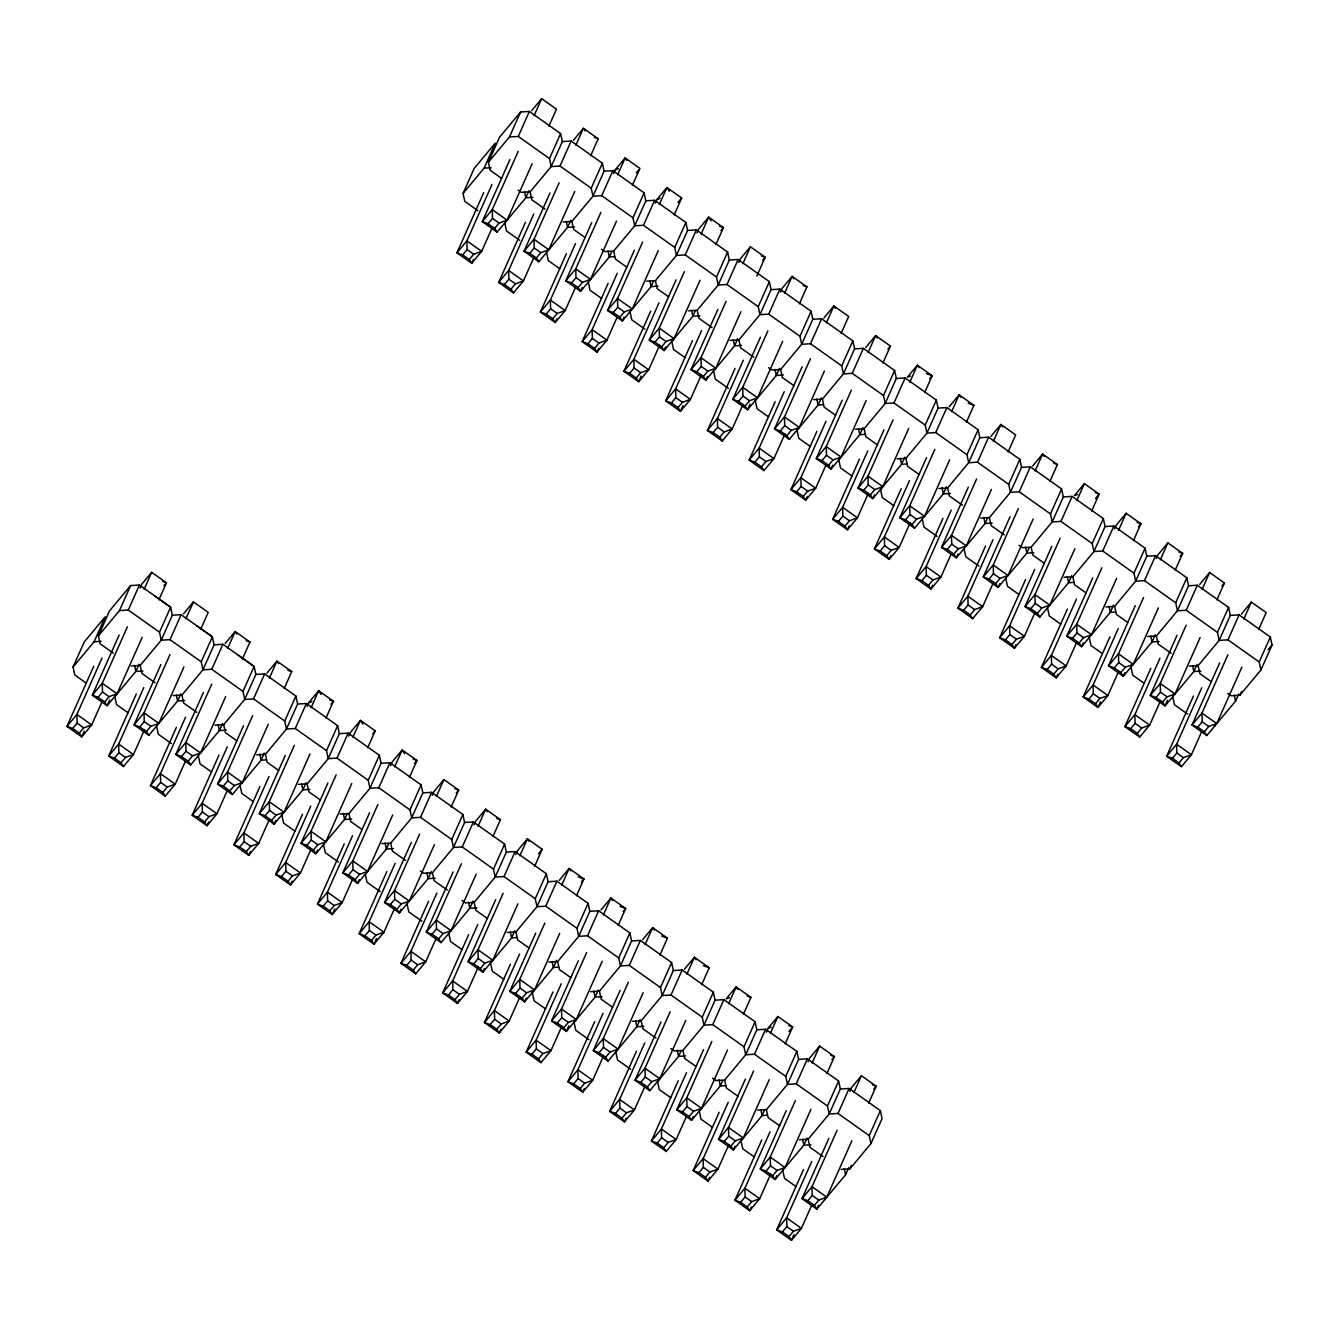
<?xml version="1.0" encoding="UTF-8"?>
<svg xmlns="http://www.w3.org/2000/svg" width="1339" height="1339" viewBox="0 0 1339 1339"><rect width="100%" height="100%" fill="white"/><g stroke="black" fill="none" stroke-linecap="round" stroke-linejoin="round"><path stroke-width="1.5" d="M73.076 667.006L84.206 642.017L105.245 616.76L94.115 641.749L73.076 667.006L74.8 674.99L86.299 683.158M113.313 653.147L100.157 643.808L98.45 635.824L109.564 610.835L130.603 585.578L139.407 585.059L170.639 607.22L172.346 615.204L161.232 640.193L140.193 665.45L131.389 665.968M93.747 666.219L66.95 726.408L81.746 736.902L91.705 724.935L102.584 700.481M98.45 635.824L119.472 610.584L130.603 585.578M102.032 658.018L76.909 714.44L66.95 726.408L72.708 728.5L79.286 733.153L81.746 736.902L84.257 731.261M119.472 610.584L128.276 610.048L139.407 585.059M119.104 635.037L92.307 695.226L107.103 705.72L117.062 693.753L142.185 637.331M140.043 588.022L141.716 584.256L151.675 572.305L166.471 582.8L158.939 599.721M127.389 626.836L102.266 683.258L92.307 695.226L98.082 697.318L104.643 701.971L107.103 705.72L109.614 700.079M144.143 589.227L151.675 572.305M139.038 664.228L135.858 671.375L114.836 696.615L116.543 704.599L128.059 712.766M173.133 695.577L181.937 695.058L202.976 669.801L201.252 661.817L170.02 639.674L161.232 640.193L159.508 632.209L170.639 607.22L155.023 596.14M136.327 693.953L108.693 756.016L123.489 766.511L133.448 754.543L144.344 730.106M143.775 687.627L118.669 744.049L108.693 756.016L114.468 758.108L121.029 762.778L123.489 766.511M170.02 639.674L181.15 614.685L212.382 636.828L214.106 644.812L202.976 669.801L211.78 669.282L243.012 691.426L244.719 699.41L223.697 724.667L214.893 725.186M160.847 664.646L134.051 724.834L148.847 735.329L177.618 700.983L180.798 693.836M169.986 654.57L144.026 712.867L134.051 724.834L139.825 726.926L146.403 731.596L148.847 735.329M185.887 618.836L193.419 601.914L208.215 612.408L200.683 629.33M146.403 731.596L150.822 726.274L158.822 723.361L183.928 666.939M201.252 661.817L212.382 636.828L196.766 625.748M176.397 727.328L150.453 785.625L165.233 796.119L175.208 784.152L185.251 761.59M185.535 717.252L160.412 773.674L150.453 785.625L156.211 787.717L162.789 792.387L165.233 796.119M211.78 669.282L222.893 644.293L254.125 666.437L255.849 674.421L244.719 699.41L253.523 698.891L284.755 721.035L286.462 729.019L265.44 754.275L256.636 754.794M203.444 692.38L175.811 754.443L190.607 764.937L219.362 730.592L222.542 723.462M211.729 684.179L185.77 742.492L175.811 754.443L181.568 756.535L188.146 761.205L190.607 764.937M227.63 648.444L235.179 631.523L249.958 642.017L242.426 658.939M188.146 761.205L192.565 755.882L200.565 752.987L225.688 696.565M463.06 193.402L474.19 168.413L495.229 143.156L484.099 168.145L463.06 193.402L464.784 201.386L477.923 210.708M243.012 691.426L254.125 666.437L238.509 655.374M218.993 755.062L192.197 815.233L206.993 825.728L216.951 813.777L226.994 791.198M227.279 746.861L202.156 803.283L192.197 815.233L197.954 817.326L204.532 821.995L206.993 825.728L208.666 821.979M501.64 178.372L490.141 170.204L488.417 162.22L499.547 137.231L520.586 111.974L529.374 111.455L560.606 133.599L562.33 141.583L551.199 166.572L530.177 191.828L521.373 192.347L518.076 190.021M253.523 698.891L264.653 673.902L295.886 696.046L297.593 704.029L286.462 729.019L295.266 728.5L326.498 750.66L328.222 758.644L307.183 783.884L298.379 784.42M243.514 725.755L217.554 784.068L232.35 794.546L261.105 760.201L264.285 753.07M483.73 192.615L456.934 252.786L471.713 263.281L481.689 251.33L491.731 228.751M488.417 162.22L509.456 136.963L520.586 111.974M252.636 715.679L227.513 772.101L217.554 784.068L223.312 786.144L229.89 790.813L232.35 794.546M269.39 678.07L276.922 661.131L291.718 671.626L284.169 688.564M492.016 184.414L466.893 240.836L456.934 252.786L462.691 254.879L469.269 259.548L471.713 263.281L473.403 259.532M509.456 136.963L518.26 136.444L529.374 111.455M509.925 159.559L482.291 221.621L497.087 232.099L525.842 197.754L529.022 190.623M518.21 151.357L492.25 209.654L482.291 221.621L488.049 223.697L494.627 228.366L497.087 232.099M534.11 115.623L541.659 98.684L556.455 109.179L548.906 126.117M229.89 790.813L234.325 785.491L242.309 782.595L268.269 724.282M494.627 228.366L499.062 223.044L507.046 220.148L532.169 163.726M284.755 721.035L295.886 696.046M259.9 786.545L233.94 844.859L248.736 855.353L258.695 843.386L268.754 820.824M269.022 776.469L243.899 832.891L233.94 844.859L239.714 846.951L246.276 851.604L248.736 855.353L250.41 851.587M295.266 728.5L306.397 703.511L337.629 725.671L339.353 733.655L328.222 758.644L337.01 758.125L368.242 780.269L369.966 788.253L348.927 813.509L340.139 814.028M563.116 221.973L571.92 221.437L592.959 196.197L591.235 188.213L560.003 166.053L551.199 166.572L549.492 158.588L560.606 133.599M285.257 755.38L259.297 813.677L274.093 824.171L302.865 789.826L306.045 782.679M307.033 706.473L308.706 702.707L318.665 690.757L333.461 701.251L325.929 718.173M525.474 222.224L498.677 282.412L513.473 292.906L523.432 280.939L533.474 258.377M294.379 745.287L269.273 801.71L259.297 813.677L265.072 815.769L271.65 820.422L274.093 824.171L275.767 820.405M311.133 707.678L318.665 690.757L321.126 694.489M533.759 214.022L508.636 270.445L498.677 282.412L504.435 284.504L511.013 289.157L513.473 292.906M560.003 166.053L571.134 141.064L602.366 163.224L604.073 171.208L592.959 196.197L601.747 195.678L632.979 217.822L634.703 225.806L613.664 251.062L604.86 251.581L601.579 249.255M549.994 192.916L524.034 251.23L538.83 261.724L567.585 227.379L570.765 220.232M559.116 182.84L533.993 239.263L524.034 251.23L529.792 253.322L536.37 257.975L538.83 261.724M575.87 145.231L583.402 128.31L598.198 138.787L590.666 155.726M271.65 820.422L276.068 815.116L284.052 812.204L310.012 753.907M536.37 257.975L540.805 252.669L548.789 249.757L574.749 191.46M326.498 750.66L337.629 725.671M302.48 814.279L275.683 874.467L290.479 884.962L300.455 872.995L310.497 850.432M310.782 806.078L285.659 862.5L275.683 874.467L281.458 876.56L288.036 881.229L290.479 884.962L292.153 881.196M337.01 758.125L348.14 733.119L379.372 755.28L381.096 763.263L369.966 788.253L378.77 787.734L410.002 809.877L411.709 817.861L390.687 843.118L381.883 843.637M591.235 188.213L602.366 163.224M327.854 783.097L301.057 843.285L315.837 853.78L344.608 819.435L346.985 814.079M348.776 736.082L350.45 732.333L360.425 720.365L375.205 730.86L367.673 747.781M566.38 253.724L540.42 312.02L555.216 322.515L565.175 310.548L575.234 287.985M336.139 774.896L311.016 831.318L301.057 843.285L306.815 845.378L313.393 850.047L315.837 853.78L317.51 850.014M352.877 737.287L360.425 720.365L362.869 724.098M575.502 243.631L550.379 300.053L540.42 312.02L546.195 314.113L552.756 318.766L555.216 322.515L556.89 318.749M601.747 195.678L612.877 170.672L644.109 192.833L645.833 200.817L634.703 225.806L643.507 225.287L674.722 247.43L676.446 255.414L655.407 280.671L646.62 281.19M591.738 222.542L565.778 280.839L580.574 291.333L609.345 256.988L611.722 251.632M613.513 173.635L615.187 169.886L625.146 157.918L639.942 168.413L632.41 185.334M600.86 212.449L575.753 268.871L565.778 280.839L571.552 282.931L578.13 287.6L580.574 291.333L582.247 287.567M617.614 174.84L625.146 157.918L626.786 160.412M313.393 850.047L317.812 844.725L325.812 841.813L351.772 783.516M578.13 287.6L582.549 282.278L590.532 279.366L616.492 221.069M368.242 780.269L379.372 755.28M344.24 843.905L317.443 904.076L332.239 914.57L342.198 902.603L353.078 878.166M352.525 835.703L327.402 892.125L317.443 904.076L323.201 906.168L329.779 910.838L332.239 914.57M378.77 787.734L389.9 762.745L421.115 784.888L422.839 792.872L411.709 817.861L420.513 817.342L451.745 839.486L453.469 847.47L432.43 872.727L423.626 873.246L420.346 870.919M632.979 217.822L644.109 192.833M369.597 812.723L342.801 872.894L357.597 883.389L386.352 849.043L388.745 843.687M390.536 765.707L392.21 761.941L402.169 749.974L416.965 760.468L409.416 777.39M608.124 283.332L582.18 341.629L596.96 352.124L606.935 340.156L616.978 317.594M377.883 804.521L352.76 860.944L342.801 872.894L348.558 874.986L355.136 879.656L357.597 883.389L359.27 879.623M394.637 766.896L402.169 749.974L404.612 753.706M617.262 273.256L592.139 329.662L582.18 341.629L587.938 343.721L594.516 348.391L596.96 352.124L598.633 348.358M333.076 912.696L334.75 908.93M643.507 225.287L654.62 200.298L685.853 222.441L687.577 230.425L676.446 255.414L685.25 254.895L716.482 277.039L718.189 285.023L697.167 310.28L688.363 310.799M634.335 250.276L607.538 310.447L622.334 320.942L651.089 286.596L653.465 281.24M655.256 203.243L656.93 199.494L666.906 187.527L681.685 198.021L674.153 214.943M642.62 242.074L617.497 298.497L607.538 310.447L613.295 312.539L619.873 317.209L622.334 320.942L624.007 317.176M659.357 204.449L666.906 187.527L669.349 191.259M355.136 879.656L359.572 874.334L367.555 871.421L392.678 815.016M619.873 317.209L624.292 311.887L632.293 308.974L658.252 250.678M410.002 809.877L421.115 784.888M386.82 871.622L359.187 933.685L373.983 944.179L383.942 932.229L394.821 907.775M395.105 863.421L369.146 921.734L359.187 933.685L364.944 935.777L371.522 940.447L373.983 944.179L376.493 938.539M420.513 817.342L431.643 792.353L462.876 814.497L464.583 822.481L453.469 847.47L462.256 846.951L493.488 869.111L495.212 877.095L474.173 902.335L465.369 902.871L462.089 900.528M674.722 247.43L685.853 222.441M411.341 842.331L384.544 902.503L399.34 912.997L428.095 878.652L431.275 871.522M432.279 795.316L433.953 791.55L443.912 779.583L458.708 790.077L451.176 806.999M650.721 311.066L623.924 371.238L638.72 381.732L648.679 369.782L659.558 345.328M419.626 834.13L394.503 890.552L384.544 902.503L390.318 904.595L396.88 909.265L399.34 912.997L401.014 909.248M436.38 796.521L443.912 779.583M659.006 302.865L633.883 359.287L623.924 371.238L629.681 373.33L636.259 378L638.72 381.732M685.25 254.895L696.38 229.906L727.613 252.05L729.32 260.034L718.189 285.023L726.993 284.504L758.225 306.664L759.949 314.648L738.91 339.888L730.106 340.424M676.078 279.884L649.281 340.056L664.077 350.55L674.036 338.6L699.996 280.286M697.016 232.869L698.69 229.103L708.649 217.136L723.445 227.63L715.896 244.552M684.363 271.683L659.24 328.105L649.281 340.056L655.039 342.148L661.617 346.818L664.077 350.55L665.751 346.801M701.117 234.074L708.649 217.136L711.109 220.885M639.557 379.858L641.23 376.092M396.88 909.265L401.315 903.942L409.299 901.047L434.422 844.624M451.745 839.486L462.876 814.497M428.564 901.247L400.93 963.31L415.726 973.804L425.685 961.837L436.581 937.384M695.226 310.849L692.832 316.205L671.81 341.462L673.517 349.446L685.032 357.613M436.849 893.046L410.906 951.343L400.93 963.31L406.705 965.402L413.282 970.055L415.726 973.804M462.256 846.951L473.387 821.962L504.619 844.106L506.343 852.089L495.212 877.095L504.016 876.576L535.249 898.72L536.956 906.704L515.933 931.961L507.13 932.48M716.482 277.039L727.613 252.05M453.084 871.94L426.304 932.128L441.083 942.623L469.855 908.277L473.035 901.13M474.023 824.924L475.696 821.158L485.655 809.208L500.451 819.686L492.919 836.624M692.464 340.675L665.667 400.863L680.463 411.358L690.422 399.39L701.318 374.937M461.386 863.739L436.263 920.161L426.304 932.128L432.062 934.22L438.64 938.873L441.083 942.623M478.123 826.13L485.655 809.208L487.296 811.685M701.586 330.599L675.626 388.896L665.667 400.863L671.425 402.955L678.003 407.608L680.463 411.358L682.974 405.7M726.993 284.504L738.124 259.515L769.356 281.659L771.063 289.642L759.949 314.648L768.737 314.129L799.969 336.273L801.693 344.257L780.654 369.514L771.85 370.033L768.569 367.689M717.821 309.493L691.024 369.681L705.82 380.176L715.779 368.208L740.902 311.786M738.76 262.477L740.434 258.712L750.392 246.761L765.188 257.239L756.82 276.052M726.106 301.292L701 357.714L691.024 369.681L696.799 371.773L703.36 376.426L705.82 380.176L707.494 376.41M742.86 263.683L750.392 246.761M438.64 938.873L443.058 933.568L451.059 930.655L476.165 874.233M493.488 869.111L504.619 844.106M468.65 934.622L442.69 992.919L457.469 1003.413L467.445 991.446L478.324 966.992M737.756 338.683L734.592 345.813L713.553 371.07L715.277 379.054L728.416 388.394M477.772 924.529L452.649 980.951L442.69 992.919L448.448 995.011L455.026 999.664L457.469 1003.413L459.16 999.647M504.016 876.576L515.13 851.571L546.362 873.731L548.086 881.715L536.956 906.704L545.76 906.185L576.992 928.329L578.699 936.312L557.677 961.569L548.873 962.088M758.225 306.664L769.356 281.659M495.681 899.674L468.047 961.737L482.843 972.231L492.802 960.264L517.925 903.842M515.766 854.533L517.44 850.767L527.415 838.817L542.195 849.311L534.663 866.233M735.044 368.409L707.41 430.472L722.206 440.966L732.165 428.999L743.061 404.545M503.129 893.347L478.006 949.769L468.047 961.737L473.805 963.829L480.383 968.499L482.843 972.231L484.517 968.465M519.867 855.738L527.415 838.817L529.039 841.31M743.346 360.208L717.386 418.504L707.41 430.472L713.185 432.564L719.763 437.217L722.206 440.966M768.737 314.129L779.867 289.124L811.099 311.284L812.823 319.268L801.693 344.257L810.497 343.738L841.729 365.882L843.436 373.866L822.414 399.122L813.61 399.641M760.418 337.227L732.784 399.29L747.564 409.784L757.539 397.817L782.646 341.395M780.503 292.086L782.177 288.32L792.136 276.37L806.932 286.864L799.4 303.786M767.866 330.9L742.743 387.322L732.784 399.29L738.542 401.382L745.12 406.035L747.564 409.784L750.074 404.144M784.604 293.291L792.136 276.37L793.776 278.863M514.779 930.739L511.598 937.886L490.559 963.143L492.283 971.126L503.782 979.278M535.249 898.72L546.362 873.731M510.393 964.231L484.433 1022.527L499.229 1033.022L509.188 1021.054L520.068 996.618M779.516 368.292L776.335 375.439L755.296 400.679L757.02 408.663L768.519 416.831M519.515 954.155L494.392 1010.56L484.433 1022.527L490.191 1024.62L496.769 1029.289L499.229 1033.022L500.903 1029.256M545.76 906.185L556.89 881.196L588.122 903.34L589.829 911.323L578.699 936.312L587.503 935.794L618.735 957.937L620.459 965.921L599.42 991.178L590.616 991.697M799.969 336.273L811.099 311.284M535.751 933.049L509.791 991.345L524.587 1001.84L534.546 989.872L559.669 933.45M775.13 401.784L749.171 460.08L763.966 470.575L773.925 458.608L784.805 434.171M544.873 922.973L519.75 979.395L509.791 991.345L515.548 993.438L522.126 998.107L524.587 1001.84L526.26 998.074M561.627 885.347L569.159 868.425L583.955 878.92L576.423 895.841M784.252 391.691L759.129 448.113L749.171 460.08L754.928 462.173L761.506 466.842L763.966 470.575M810.497 343.738L821.627 318.749L852.843 340.893L854.567 348.876L843.436 373.866L852.24 373.347L883.472 395.49L885.196 403.474L864.157 428.731L855.353 429.25M802.161 366.836L774.528 428.898L789.324 439.393L799.283 427.426L824.406 371.003M810.446 358.634L784.487 416.931L774.528 428.898L780.286 430.991L786.863 435.66L789.324 439.393M826.364 322.9L833.896 305.978L848.692 316.473L841.143 333.394M556.522 960.348L553.342 967.494L532.319 992.751L534.027 1000.735L545.542 1008.886M576.992 928.329L588.122 903.34M552.974 991.965L526.177 1052.136L540.973 1062.63L550.932 1050.68L561.828 1026.226M821.259 397.901L818.079 405.048L797.04 430.304L798.764 438.288L810.262 446.439M561.259 983.763L536.136 1040.185L526.177 1052.136L531.951 1054.228L538.512 1058.898L540.973 1062.63M587.503 935.794L598.633 910.805L629.866 932.948L631.59 940.932L620.459 965.921L629.263 965.402L660.478 987.563L662.202 995.546L641.163 1020.787L632.376 1021.322M841.729 365.882L852.843 340.893M578.331 960.783L551.534 1020.954L566.33 1031.448L576.289 1019.498L602.249 961.184M816.874 431.392L790.914 489.689L805.71 500.183L815.669 488.233L826.548 463.779M586.616 952.581L561.51 1009.003L551.534 1020.954L557.309 1023.046L563.886 1027.716L566.33 1031.448L568.841 1025.808M603.37 914.972L610.902 898.034L625.698 908.528L618.166 925.45M825.996 421.316L800.873 477.738L790.914 489.689L796.672 491.781L803.249 496.451L805.71 500.183L807.384 496.418M852.24 373.347L863.37 348.358L894.603 370.501L896.31 378.485L885.196 403.474L893.983 402.955L925.216 425.116L926.939 433.083L905.9 458.34L897.097 458.859M842.231 400.21L816.271 458.507L831.067 469.001L841.026 457.051L866.149 400.629M851.353 390.134L826.23 446.557L816.271 458.507L822.046 460.599L828.607 465.269L831.067 469.001L832.741 465.252M868.107 352.525L875.639 335.587L890.435 346.081L882.903 363.003M598.282 989.973L595.102 997.103L574.063 1022.36L575.787 1030.344L588.926 1039.667M618.735 957.937L629.866 932.948M594.717 1021.573L567.937 1081.761L582.716 1092.239L592.692 1080.288L603.571 1055.835M863.002 427.526L859.822 434.656L838.8 459.913L840.507 467.897L852.022 476.065M603.019 1013.372L577.896 1069.794L567.937 1081.761L573.695 1083.854L580.272 1088.507L582.716 1092.239L584.39 1088.49M629.263 965.402L640.377 940.413L671.609 962.557L673.333 970.541L662.202 995.546L671.006 995.011L702.239 1017.171L703.946 1025.155L682.923 1050.412L674.12 1050.931L670.822 1048.588M883.472 395.49L894.603 370.501M620.091 990.391L593.294 1050.579L608.073 1061.074L618.049 1049.106L643.172 992.684M859.454 459.126L832.657 519.314L847.453 529.792L857.412 517.842L868.308 493.388M628.376 982.19L603.253 1038.612L593.294 1050.579L599.052 1052.672L605.63 1057.325L608.073 1061.074M645.113 944.581L652.662 927.642L667.441 938.137L659.909 955.075M867.739 450.925L842.633 507.347L832.657 519.314L838.432 521.39L844.993 526.06L847.453 529.792L849.127 526.043M893.983 402.955L905.114 377.966L936.346 400.11L938.07 408.094L926.939 433.083L935.743 432.564L966.976 454.724L968.683 462.708L947.661 487.948L938.857 488.484M883.974 429.819L858.014 488.132L872.81 498.627L882.786 486.66L908.729 428.363M893.113 419.743L867.99 476.165L858.014 488.132L863.789 490.225L870.367 494.878L872.81 498.627L874.484 494.861M909.851 382.134L917.382 365.196L932.178 375.69L924.646 392.628M640.025 1019.582L636.845 1026.712L615.806 1051.969L617.53 1059.952L630.686 1069.275M660.478 987.563L671.609 962.557M636.477 1051.182L609.68 1111.37L624.476 1121.864L634.435 1109.897L644.477 1087.335M904.762 457.135L901.582 464.265L880.543 489.522L882.267 497.505L893.766 505.673M644.762 1042.981L619.639 1099.403L609.68 1111.37L615.438 1113.462L622.016 1118.115L624.476 1121.864L626.15 1118.098M671.006 995.011L682.137 970.022L713.369 992.182L715.076 1000.166L703.946 1025.155L712.75 1024.636L743.982 1046.78L745.706 1054.764L724.667 1080.021L715.863 1080.54L712.582 1078.213M925.216 425.116L936.346 400.11M660.997 1021.891L635.037 1080.188L649.833 1090.682L659.792 1078.715L685.752 1020.418M901.197 488.735L874.417 548.923L889.196 559.417L899.172 547.45L910.051 522.997M670.119 1011.799L644.996 1068.221L635.037 1080.188L640.795 1082.28L647.373 1086.933L649.833 1090.682M686.874 974.189L694.405 957.268L709.201 967.762L701.653 984.684M909.499 480.534L884.376 536.956L874.417 548.923L880.175 551.015L886.753 555.668L889.196 559.417L890.87 555.652M935.743 432.564L946.857 407.575L978.089 429.735L979.813 437.719L968.683 462.708L977.487 462.189L1008.719 484.333L1010.426 492.317L989.404 517.574L980.6 518.093M926.571 457.553L899.775 517.741L914.57 528.236L943.326 493.89L946.506 486.743M934.856 449.352L909.733 505.774L899.775 517.741L905.532 519.833L912.11 524.486L914.57 528.236M951.594 411.743L959.142 394.821L973.922 405.315L966.39 422.237M680.982 1050.981L678.588 1056.337L657.566 1081.577L659.273 1089.561L670.789 1097.729M912.11 524.486L916.529 519.181L924.529 516.268L949.652 459.846M702.239 1017.171L713.369 992.182M678.22 1080.791L651.423 1140.979L666.219 1151.473L676.178 1139.506L686.238 1116.944M686.505 1072.589L661.382 1129.011L651.423 1140.979L657.181 1143.071L663.759 1147.741L666.219 1151.473M712.75 1024.636L723.88 999.647L755.112 1021.791L756.82 1029.775L745.706 1054.764L754.493 1054.245L785.725 1076.389L787.449 1084.372L766.41 1109.629L757.606 1110.148M966.976 454.724L978.089 429.735M703.578 1049.609L676.781 1109.797L691.577 1120.291L701.536 1108.324L727.495 1050.027M942.957 518.344L916.161 578.532L930.956 589.026L940.915 577.059L950.958 554.497M711.863 1041.424L686.756 1097.829L676.781 1109.797L682.555 1111.889L689.116 1116.559L691.577 1120.291L693.251 1116.525M728.617 1003.798L736.149 986.876L750.945 997.371L743.413 1014.293M951.242 510.142L926.119 566.564L916.161 578.532L921.918 580.624L928.496 585.294L930.956 589.026L932.63 585.26M977.487 462.189L988.617 437.2L1019.849 459.344L1021.557 467.328L1010.426 492.317L1019.23 491.798L1050.462 513.942L1052.186 521.925L1031.147 547.182L1022.343 547.701L1019.063 545.375M968.315 487.162L941.518 547.35L956.314 557.844L985.069 523.499L987.462 518.143M976.6 478.96L951.477 535.382L941.518 547.35L947.276 549.442L953.853 554.112L956.314 557.844L957.988 554.078M993.354 441.351L1000.886 424.43L1015.682 434.924L1008.133 451.846M722.725 1080.59L720.349 1085.946L699.309 1111.203L701.017 1119.186L712.532 1127.338M953.853 554.112L958.289 548.789L966.273 545.877L991.396 489.455M743.982 1046.78L755.112 1021.791M719.127 1112.291L693.167 1170.587L707.963 1181.082L717.922 1169.114L728.818 1144.678M728.249 1102.215L703.142 1158.637L693.167 1170.587L698.941 1172.679L705.519 1177.349L707.963 1181.082L709.637 1177.316M754.493 1054.245L765.623 1029.256L796.856 1051.4L798.58 1059.383L787.449 1084.372L796.253 1083.854L827.485 1105.997L829.192 1113.981L808.17 1139.238L799.366 1139.757M1008.719 484.333L1019.849 459.344M745.321 1079.234L718.541 1139.405L733.32 1149.9L743.296 1137.949L769.239 1079.636M766.259 1032.218L767.933 1028.452L777.892 1016.485L792.688 1026.98L785.156 1043.901M985.537 546.078L957.904 608.14L972.7 618.635L982.659 606.667L993.555 582.231M753.623 1071.033L728.5 1127.455L718.541 1139.405L724.299 1141.497L730.876 1146.167L733.32 1149.9L734.994 1146.151M770.36 1033.407L777.892 1016.485M992.986 539.768L967.863 596.19L957.904 608.14L963.678 610.233L970.239 614.902L972.7 618.635M1019.23 491.798L1030.361 466.809L1061.593 488.953L1063.317 496.936L1052.186 521.925L1060.973 521.407L1092.206 543.55L1093.93 551.534L1072.89 576.791L1064.103 577.31M1010.058 516.787L983.261 576.958L998.057 587.453L1026.829 553.107L1029.206 547.751M1018.343 508.586L993.237 565.008L983.261 576.958L989.036 579.051L995.613 583.72L998.057 587.453L999.731 583.687M1035.097 470.96L1042.629 454.038L1057.425 464.533L1049.893 481.454M764.469 1110.198L762.092 1115.554L741.053 1140.811L742.777 1148.795L754.275 1156.946M995.613 583.72L1000.032 578.398L1008.016 575.502L1033.139 519.08M785.725 1076.389L796.856 1051.4M761.724 1140.025L734.927 1200.213L749.723 1210.69L759.682 1198.74L770.561 1174.286M770.009 1131.823L744.886 1188.245L734.927 1200.213L740.685 1202.288L747.262 1206.958L749.723 1210.69L751.397 1206.941M796.253 1083.854L807.384 1058.864L838.599 1081.008L840.323 1088.992L829.192 1113.981L837.996 1113.462L869.229 1135.623L870.953 1143.606L849.914 1168.847L841.11 1169.382M1050.462 513.942L1061.593 488.953M786.244 1110.717L760.284 1169.031L775.08 1179.508L803.835 1145.163L807.015 1138.033M808.003 1061.827L809.693 1058.061L819.652 1046.094L834.448 1056.588L826.899 1073.527M1025.607 579.452L999.647 637.749L1014.443 648.243L1024.419 636.293L1035.298 611.839M795.366 1100.641L770.243 1157.063L760.284 1169.031L766.042 1171.123L772.62 1175.776L775.08 1179.508L776.754 1175.759M812.12 1063.032L819.652 1046.094M1034.746 569.376L1009.623 625.798L999.647 637.749L1005.422 639.841L1011.999 644.511L1014.443 648.243L1016.117 644.494M1060.973 521.407L1072.104 496.418L1103.336 518.561L1105.06 526.545L1093.93 551.534L1102.733 551.015L1133.966 573.176L1135.673 581.159L1114.651 606.4L1105.847 606.935M1051.818 546.396L1025.021 606.584L1039.8 617.061L1068.572 582.716L1071.752 575.586M1060.103 538.194L1034.98 594.616L1025.021 606.584L1030.779 608.659L1037.357 613.329L1039.8 617.061M1076.841 500.585L1084.389 483.647L1099.168 494.141L1091.636 511.08M772.62 1175.776L777.055 1170.453L785.039 1167.558L810.999 1109.244M1037.357 613.329L1041.775 608.006L1049.776 605.111L1074.899 548.689M827.485 1105.997L838.599 1081.008M803.467 1169.633L776.67 1229.821L791.466 1240.316L801.425 1228.348L812.304 1203.895M811.752 1161.432L786.629 1217.854L776.67 1229.821L782.428 1231.913L789.006 1236.566L791.466 1240.316L793.977 1234.675M837.996 1113.462L849.127 1088.473L880.359 1110.634L882.066 1118.617L870.953 1143.606M1092.206 543.55L1103.336 518.561M828.824 1138.451L802.028 1198.639L816.823 1209.134L845.578 1174.788L848.759 1167.641M849.763 1091.436L851.437 1087.67L861.395 1075.719L876.191 1086.214L868.66 1103.135M1067.367 609.061L1041.407 667.374L1056.203 677.869L1066.162 665.901L1077.041 641.448M837.109 1130.25L811.986 1186.672L802.028 1198.639L807.802 1200.732L814.363 1205.385L816.823 1209.134L818.497 1205.368M853.864 1092.641L861.395 1075.719M1076.489 598.985L1051.366 655.407L1041.407 667.374L1047.165 669.467L1053.743 674.12L1056.203 677.869L1057.877 674.103M1102.733 551.015L1113.864 526.026L1145.079 548.187L1146.803 556.17L1135.673 581.159L1144.477 580.641L1175.709 602.784L1177.433 610.768L1156.394 636.025L1147.59 636.544M1092.724 577.879L1066.765 636.192L1081.561 646.687L1110.316 612.341L1113.496 605.195M1114.5 528.989L1116.174 525.223L1126.132 513.272L1140.928 523.767L1133.38 540.688M1101.846 567.803L1076.723 624.225L1066.765 636.192L1072.522 638.285L1079.1 642.938L1081.561 646.687L1083.234 642.921M1118.601 530.194L1126.132 513.272M824.556 1200.029L826.146 1196.463M814.363 1205.385L818.798 1200.079L826.782 1197.166L851.905 1140.744M849.914 1168.847L851.504 1165.281M1079.1 642.938L1083.536 637.632L1091.519 634.719L1116.642 578.297M869.229 1135.623L880.359 1110.634M1133.966 573.176L1145.079 548.187M1109.947 636.795L1083.151 696.983L1097.947 707.477L1107.905 695.51L1118.785 671.057M1118.232 628.594L1093.109 685.016L1083.151 696.983L1088.908 699.075L1095.486 703.728L1097.947 707.477L1100.457 701.837M1144.477 580.641L1155.607 555.635L1186.839 577.795L1188.547 585.779L1177.433 610.768L1186.22 610.249L1217.452 632.393L1219.176 640.377L1198.137 665.634L1189.333 666.153M1135.305 605.613L1108.508 665.801L1123.304 676.295L1152.059 641.95L1155.239 634.803M1156.243 558.597L1157.917 554.848L1167.876 542.881L1182.672 553.375L1175.14 570.297M1143.59 597.412L1118.467 653.834L1108.508 665.801L1114.282 667.893L1120.843 672.563L1123.304 676.295L1124.978 672.529M1160.344 559.802L1167.876 542.881M1120.843 672.563L1125.279 667.24L1133.263 664.328L1158.386 607.906M1175.709 602.784L1186.839 577.795M1150.854 668.295L1124.894 726.592L1139.69 737.086L1149.649 725.119L1160.545 700.682M1159.976 658.219L1134.869 714.624L1124.894 726.592L1130.668 728.684L1137.246 733.354L1139.69 737.086M1186.22 610.249L1197.351 585.26L1228.583 607.404L1230.307 615.388L1219.176 640.377L1227.98 639.858L1259.212 662.002L1260.92 669.985L1239.897 695.242L1231.093 695.761L1227.796 693.435M1177.048 635.238L1150.268 695.41L1165.047 705.904L1193.819 671.559L1196.999 664.412M1186.187 625.146L1160.227 683.459L1150.268 695.41L1156.026 697.502L1162.603 702.172L1165.047 705.904M1202.087 589.411L1209.619 572.489L1224.415 582.984L1216.883 599.905M1165.884 704.029L1167.558 700.264M1162.603 702.172L1167.022 696.849L1175.023 693.937L1200.129 637.531M1217.452 632.393L1228.583 607.404M1193.451 696.029L1166.654 756.2L1181.433 766.695L1191.409 754.744L1201.451 732.165M1201.736 687.828L1176.613 744.25L1166.654 756.2L1172.412 758.292L1178.989 762.962L1181.433 766.695M1227.98 639.858L1239.094 614.869L1270.326 637.013L1272.05 644.996L1260.92 669.985M1219.645 662.956L1192.011 725.018L1206.807 735.513L1235.562 701.167L1238.742 694.037M1227.93 654.771L1201.97 713.068L1192.011 725.018L1197.769 727.11L1204.347 731.78L1206.807 735.513M1243.831 619.036L1251.379 602.098L1266.175 612.592L1258.627 629.514M1214.523 726.424L1216.113 722.859M1204.347 731.78L1208.782 726.458L1216.766 723.562L1241.889 667.14M1239.897 695.242L1241.487 691.677M1259.212 662.002L1270.326 637.013M531.683 110.652L541.659 98.684M163.977 585.779L166.471 582.8L162.622 581.394M488.049 223.697L492.484 218.391L492.25 209.654L507.046 220.148M462.691 254.879L467.127 249.573L466.893 240.836L481.689 251.33L473.688 254.226L469.269 259.548M98.082 697.318L102.5 691.995L102.266 683.258L117.062 693.753L109.078 696.665L104.643 701.971M72.708 728.5L77.143 723.177L76.909 714.44L91.705 724.935L83.721 727.847L79.286 733.153M573.443 140.26L583.402 128.31L585.043 130.787M183.46 613.881L193.419 601.914M529.792 253.322L534.228 248L533.993 239.263L548.789 249.757M504.435 284.504L508.87 279.182L508.636 270.445L523.432 280.939L515.448 283.851L511.013 289.157M139.825 726.926L144.244 721.604L144.026 712.867L158.822 723.361M114.468 758.108L118.886 752.786L118.669 744.049L133.448 754.543L125.464 757.456L121.029 762.778M225.203 643.49L235.179 631.523L236.802 634.017M636.209 172.898L638.703 169.902M571.552 282.931L575.971 277.608L575.753 268.871L590.532 279.366M546.195 314.113L550.614 308.79L550.379 300.053L565.175 310.548L557.191 313.46L552.756 318.766M181.568 756.535L186.004 751.229L185.77 742.492L200.565 752.987M156.211 787.717L160.647 782.411L160.412 773.674L175.208 784.152L167.208 787.064L162.789 792.387M266.963 673.099L276.922 661.131L278.562 663.625M677.952 202.507L681.685 198.021M613.295 312.539L617.731 307.234L617.497 298.497L632.293 308.974M587.938 343.721L592.357 338.399L592.139 329.662L606.935 340.156L598.935 343.069L594.516 348.391M223.312 786.144L227.747 780.838L227.513 772.101L242.309 782.595M197.954 817.326L202.39 812.02L202.156 803.283L216.951 813.777L208.968 816.673L204.532 821.995M720.951 230.626L723.445 227.63L719.595 226.241M330.967 704.23L333.461 701.251L329.612 699.845M655.039 342.148L659.474 336.842L659.24 328.105L674.036 338.6L666.052 341.495L661.617 346.818M629.681 373.33L634.117 368.024L633.883 359.287L648.679 369.782L640.695 372.677L636.259 378M265.072 815.769L269.49 810.446L269.273 801.71L284.052 812.204M239.714 846.951L244.133 841.628L243.899 832.891L258.695 843.386L250.711 846.298L246.276 851.604M762.694 260.235L765.188 257.239L761.339 255.849M372.727 733.839L375.205 730.86M696.799 371.773L701.218 366.451L701 357.714L715.779 368.208L707.795 371.121L703.36 376.426M671.425 402.955L675.86 397.633L675.626 388.896L690.422 399.39L682.438 402.303L678.003 407.608M306.815 845.378L311.251 840.055L311.016 831.318L325.812 841.813M281.458 876.56L285.877 871.237L285.659 862.5L300.455 872.995L292.454 875.907L288.036 881.229M414.471 763.464L416.965 760.468L413.115 759.079M738.542 401.382L742.978 396.059L742.743 387.322L757.539 397.817L749.539 400.729L745.12 406.035M713.185 432.564L717.604 427.241L717.386 418.504L732.165 428.999L724.181 431.911L719.763 437.217M348.558 874.986L352.994 869.681L352.76 860.944L367.555 871.421M323.201 906.168L327.637 900.846L327.402 892.125L342.198 902.603L334.198 905.515L329.779 910.838M823.937 317.946L833.896 305.978L835.536 308.472M456.214 793.073L458.708 790.077L454.858 788.688M780.286 430.991L784.721 425.668L784.487 416.931L799.283 427.426L791.299 430.338L786.863 435.66M754.928 462.173L759.364 456.85L759.129 448.113L773.925 458.608L765.925 461.52L761.506 466.842M390.318 904.595L394.737 899.289L394.503 890.552L409.299 901.047M364.944 935.777L369.38 930.471L369.146 921.734L383.942 932.229L375.958 935.124L371.522 940.447M865.68 347.554L875.639 335.587L877.279 338.081M887.941 349.077L890.435 346.081M822.046 460.599L826.464 455.293L826.23 446.557L841.026 457.051L833.042 459.947L828.607 465.269M796.672 491.781L801.107 486.475L800.873 477.738L815.669 488.233L807.685 491.128L803.249 496.451M432.062 934.22L436.481 928.898L436.263 920.161L451.059 930.655M406.705 965.402L411.123 960.08L410.906 951.343L425.685 961.837L417.701 964.75L413.282 970.055M929.684 378.686L932.178 375.69L926.421 373.598M538.462 853.797L542.195 849.311M863.789 490.225L868.208 484.902L867.99 476.165L882.786 486.66L874.785 489.572L870.367 494.878M838.432 521.39L842.85 516.084L842.633 507.347L857.412 517.842L849.428 520.737L844.993 526.06M473.805 963.829L478.241 958.506L478.006 949.769L492.802 960.264L484.818 963.176L480.383 968.499M448.448 995.011L452.883 989.688L452.649 980.951L467.445 991.446L459.444 994.358L455.026 999.664M949.167 406.771L959.142 394.821L960.766 397.315M559.2 880.393L569.159 868.425L570.799 870.919M581.461 881.916L583.955 878.92L578.18 876.827M905.532 519.833L909.968 514.511L909.733 505.774L924.529 516.268M880.175 551.015L884.61 545.693L884.376 536.956L899.172 547.45L891.171 550.362L886.753 555.668M515.548 993.438L519.984 988.115L519.75 979.395L534.546 989.872L526.562 992.785L522.126 998.107M490.191 1024.62L494.627 1019.297L494.392 1010.56L509.188 1021.054L501.204 1023.967L496.769 1029.289M990.927 436.397L1000.886 424.43L1002.526 426.923M600.943 910.001L610.902 898.034L612.542 900.528M623.204 911.524L625.698 908.528L619.94 906.436M947.276 549.442L951.711 544.119L951.477 535.382L966.273 545.877M921.918 580.624L926.354 575.301L926.119 566.564L940.915 577.059L932.932 579.971L928.496 585.294M557.309 1023.046L561.727 1017.74L561.51 1009.003L576.289 1019.498L568.305 1022.393L563.886 1027.716M531.951 1054.228L536.37 1048.922L536.136 1040.185L550.932 1050.68L542.948 1053.575L538.512 1058.898M1032.67 466.005L1042.629 454.038L1044.269 456.532M642.687 939.61L652.662 927.642L654.286 930.136M989.036 579.051L993.454 573.745L993.237 565.008L1008.016 575.502M963.678 610.233L968.097 604.927L967.863 596.19L982.659 606.667L974.675 609.58L970.239 614.902M599.052 1052.672L603.487 1047.349L603.253 1038.612L618.049 1049.106L610.048 1052.019L605.63 1057.325M573.695 1083.854L578.113 1078.531L577.896 1069.794L592.692 1080.288L584.691 1083.184L580.272 1088.507M1084.389 483.647L1074.414 495.614L1077.61 494.459M684.447 969.218L694.405 957.268L696.046 959.762M1095.436 498.627L1099.168 494.141L1095.335 492.752M1030.779 608.659L1035.214 603.353L1034.98 594.616L1049.776 605.111M1005.422 639.841L1009.84 634.535L1009.623 625.798L1024.419 636.293L1016.418 639.188L1011.999 644.511M640.795 1082.28L645.231 1076.958L644.996 1068.221L659.792 1078.715L651.808 1081.627L647.373 1086.933M615.438 1113.462L619.873 1108.14L619.639 1099.403L634.435 1109.897L626.451 1112.809L622.016 1118.115M1138.435 526.746L1140.928 523.767L1137.079 522.361M1072.522 638.285L1076.958 632.962L1076.723 624.225L1091.519 634.719M1047.165 669.467L1051.6 664.144L1051.366 655.407L1066.162 665.901L1058.178 668.814L1053.743 674.12M682.555 1111.889L686.974 1106.566L686.756 1097.829L701.536 1108.324L693.552 1111.236L689.116 1116.559M657.181 1143.071L661.617 1137.748L661.382 1129.011L676.178 1139.506L668.194 1142.418L663.759 1147.741M1180.178 556.355L1182.672 553.375L1178.822 551.969M788.956 1031.465L792.688 1026.98L788.855 1025.59M1114.282 667.893L1118.701 662.571L1118.467 653.834L1133.263 664.328M1088.908 699.075L1093.344 693.753L1093.109 685.016L1107.905 695.51L1099.922 698.422L1095.486 703.728M724.299 1141.497L728.717 1136.192L728.5 1127.455L743.296 1137.949L735.295 1140.845L730.876 1146.167M698.941 1172.679L703.36 1167.374L703.142 1158.637L717.922 1169.114L709.938 1172.027L705.519 1177.349M1199.66 584.457L1209.619 572.489M1221.921 585.98L1224.415 582.984M831.954 1059.584L834.448 1056.588L830.598 1055.199M1156.026 697.502L1160.444 692.196L1160.227 683.459L1175.023 693.937M1130.668 728.684L1135.087 723.361L1134.869 714.624L1149.649 725.119L1141.665 728.031L1137.246 733.354M766.042 1171.123L770.477 1165.8L770.243 1157.063L785.039 1167.558M740.685 1202.288L745.12 1196.982L744.886 1188.245L759.682 1198.74L751.681 1201.635L747.262 1206.958M1241.404 614.065L1251.379 602.098M873.697 1089.193L876.191 1086.214L872.342 1084.808M1197.769 727.11L1202.204 721.805L1201.97 713.068L1216.766 723.562M1172.412 758.292L1176.847 752.987L1176.613 744.25L1191.409 754.744L1183.408 757.64L1178.989 762.962M807.802 1200.732L812.221 1195.409L811.986 1186.672L826.782 1197.166M782.428 1231.913L786.863 1226.591L786.629 1217.854L801.425 1228.348L793.441 1231.261L789.006 1236.566M1268.1 649.733L1272.05 644.996M615.187 169.886L618.384 168.714M656.93 199.494L660.127 198.323M910.62 376.008L907.424 377.163L917.382 365.196L919.023 367.689M308.706 702.707L311.903 701.552M729.387 997.672L726.19 998.844L736.149 986.876L737.789 989.37M767.933 1028.452L771.13 1027.281M562.33 141.583L571.134 141.064M484.099 168.145L491.128 167.726M604.073 171.208L612.877 170.672M532.889 197.335L525.842 197.754L524.553 191.778M645.833 200.817L654.62 200.298M574.632 226.96L567.585 227.379L566.297 221.387M687.577 230.425L696.38 229.906M614.618 256.67L609.345 256.988L608.057 250.996M729.32 260.034L738.124 259.515M658.135 286.178L651.089 286.596L649.8 280.604M771.063 289.642L779.867 289.124M699.879 315.786L692.832 316.205L691.543 310.23M812.823 319.268L821.627 318.749M741.622 345.412L734.592 345.813L733.303 339.838M854.567 348.876L863.37 348.358M783.365 375.02L776.335 375.439L775.047 369.447M896.31 378.485L905.114 377.966M823.368 404.729L818.079 405.048L816.79 399.055M938.07 408.094L946.857 407.575M865.111 434.355L859.822 434.656L858.533 428.664M979.813 437.719L988.617 437.2M906.854 463.964L901.582 464.265L900.293 458.289M1021.557 467.328L1030.361 466.809M950.372 493.472L943.326 493.89L942.037 487.898M1063.317 496.936L1072.104 496.418M992.115 523.08L985.069 523.499L983.78 517.507M1105.06 526.545L1113.864 526.026M1033.859 552.689L1026.829 553.107L1025.54 547.115M1146.803 556.17L1155.607 555.635M172.346 615.204L181.15 614.685M1073.845 582.415L1068.572 582.716L1067.283 576.741M94.115 641.749L101.161 641.348M1188.547 585.779L1197.351 585.26M214.106 644.812L222.893 644.293M1115.605 612.023L1110.316 612.341L1109.027 606.349M142.905 670.956L135.858 671.375L134.57 665.383M1230.307 615.388L1239.094 614.869M255.849 674.421L264.653 673.902M1159.105 641.532L1152.059 641.95L1150.77 635.958M184.648 700.565L177.618 700.983L176.33 694.991M297.593 704.029L306.397 703.511M1200.849 671.14L1193.819 671.559L1192.53 665.567M226.408 730.173L219.362 730.592L218.073 724.6M339.353 733.655L348.14 733.119M266.394 759.899L261.105 760.201L259.816 754.225M381.096 763.263L389.9 762.745M309.895 789.407L302.865 789.826L301.576 783.834M422.839 792.872L431.643 792.353M351.638 819.016L344.608 819.435L343.32 813.442M464.583 822.481L473.387 821.962M393.398 848.625L386.352 849.043L385.063 843.051M506.343 852.089L515.13 851.571M435.142 878.233L428.095 878.652L426.806 872.677M548.086 881.715L556.89 881.196M476.885 907.859L469.855 908.277L468.566 902.285M589.829 911.323L598.633 910.805M516.871 937.568L511.598 937.886L510.31 931.894M631.59 940.932L640.377 940.413M558.631 967.176L553.342 967.494L552.053 961.502M673.333 970.541L682.137 970.022M602.132 996.685L595.102 997.103L593.813 991.111M715.076 1000.166L723.88 999.647M643.892 1026.31L636.845 1026.712L635.556 1020.736M756.82 1029.775L765.623 1029.256M685.635 1055.919L678.588 1056.337L677.3 1050.345M798.58 1059.383L807.384 1058.864M725.621 1085.628L720.349 1085.946L719.06 1079.954M840.323 1088.992L849.127 1088.473M767.364 1115.253L762.092 1115.554L760.803 1109.562M810.882 1144.761L803.835 1145.163L802.546 1139.188M594.349 137.398L598.198 138.787M803.099 285.458L806.932 286.864M968.164 403.223L973.922 405.315M1053.575 463.143L1057.425 464.533M246.125 640.628L249.958 642.017M287.868 670.236L291.718 671.626M496.618 818.296L500.451 819.686M661.684 936.045L667.441 938.137M703.427 965.67L709.201 967.762M747.095 995.982L750.945 997.371M518.26 136.444L549.492 158.588M545.04 209.135L531.884 199.812L530.177 191.828M585.143 237.589L573.628 229.421L571.92 221.437M626.886 267.197L615.388 259.046L613.664 251.062M668.63 296.806L657.131 288.655L655.407 280.671M712.03 327.586L698.874 318.264L697.167 310.28M753.773 357.212L740.634 347.872L738.91 339.888M793.876 385.649L782.378 377.498L780.654 369.514M835.636 415.257L824.121 407.106L822.414 399.122M877.38 444.883L865.881 436.715L864.157 428.731M919.123 474.491L907.624 466.323L905.9 458.34M962.523 505.272L949.368 495.949L947.661 487.948M1004.267 534.88L991.111 525.558L989.404 517.574M1044.37 563.334L1032.871 555.166L1031.147 547.182M1086.113 592.943L1074.614 584.775L1072.89 576.791M1127.873 622.551L1116.358 614.383L1114.651 606.4M1171.257 653.332L1158.118 644.009L1156.394 636.025M1211.36 681.769L1199.861 673.617L1198.137 665.634M492.484 218.391L499.062 223.044M534.228 248L540.805 252.669M575.971 277.608L582.549 282.278M617.731 307.234L624.292 311.887M659.474 336.842L666.052 341.495M701.218 366.451L707.795 371.121M742.978 396.059L749.539 400.729M784.721 425.668L791.299 430.338M826.464 455.293L833.042 459.947M868.208 484.902L874.785 489.572M909.968 514.511L916.529 519.181M951.711 544.119L958.289 548.789M993.454 573.745L1000.032 578.398M1035.214 603.353L1041.775 608.006M1076.958 632.962L1083.536 637.632M1118.701 662.571L1125.279 667.24M1160.444 692.196L1167.022 696.849M1202.204 721.805L1208.782 726.458M519.683 240.317L506.527 230.994L504.803 223.01M559.786 268.771L548.27 260.603L546.563 252.619M601.529 298.379L590.03 290.228L588.306 282.244M644.929 329.16L631.774 319.837L630.05 311.853M937.166 536.454L924.01 527.114L922.286 519.13M978.909 566.062L965.754 556.739L964.047 548.756M1019.012 594.499L1007.514 586.348L1005.79 578.364M1060.756 624.125L1049.257 615.957L1047.533 607.973M1102.516 653.733L1091 645.565L1089.293 637.582M1144.259 683.342L1132.744 675.191L1131.037 667.207M1187.643 714.122L1174.504 704.799L1172.78 696.816M467.127 249.573L473.688 254.226M508.87 279.182L515.448 283.851M550.614 308.79L557.191 313.46M592.357 338.399L598.935 343.069M634.117 368.024L640.695 372.677M675.86 397.633L682.438 402.303M717.604 427.241L724.181 431.911M759.364 456.85L765.925 461.52M801.107 486.475L807.685 491.128M842.85 516.084L849.428 520.737M884.61 545.693L891.171 550.362M926.354 575.301L932.932 579.971M968.097 604.927L974.675 609.58M1009.84 634.535L1016.418 639.188M1051.6 664.144L1058.178 668.814M1093.344 693.753L1099.922 698.422M1135.087 723.361L1141.665 728.031M1176.847 752.987L1183.408 757.64M128.276 610.048L159.508 632.209M155.056 682.756L141.917 673.433L140.193 665.45M196.8 712.365L183.661 703.042L181.937 695.058M236.919 740.818L225.404 732.651L223.697 724.667M278.663 770.427L267.147 762.259L265.44 754.275M320.406 800.036L308.907 791.868L307.183 783.884M362.149 829.644L350.651 821.493L348.927 813.509M405.55 860.425L392.394 851.102L390.687 843.118M447.293 890.033L434.154 880.711L432.43 872.727M487.396 918.487L475.897 910.319L474.173 902.335M529.156 948.096L517.641 939.945L515.933 931.961M570.899 977.704L559.384 969.553L557.677 961.569M612.643 1007.33L601.144 999.162L599.42 991.178M656.043 1038.11L642.887 1028.77L641.163 1020.787M696.146 1066.547L684.631 1058.396L682.923 1050.412M737.889 1096.156L726.391 1088.004L724.667 1080.021M779.633 1125.781L768.134 1117.613L766.41 1109.629M823.033 1156.545L809.877 1147.222L808.17 1139.238M102.5 691.995L109.078 696.665M144.244 721.604L150.822 726.274M186.004 751.229L192.565 755.882M227.747 780.838L234.325 785.491M269.49 810.446L276.068 815.116M311.251 840.055L317.812 844.725M352.994 869.681L359.572 874.334M394.737 899.289L401.315 903.942M436.481 928.898L443.058 933.568M478.241 958.506L484.818 963.176M519.984 988.115L526.562 992.785M561.727 1017.74L568.305 1022.393M603.487 1047.349L610.048 1052.019M645.231 1076.958L651.808 1081.627M686.974 1106.566L693.552 1111.236M728.717 1136.192L735.295 1140.845M770.477 1165.8L777.055 1170.453M812.221 1195.409L818.798 1200.079M171.442 743.547L158.303 734.224L156.579 726.24M211.545 771.984L200.047 763.833L198.323 755.849M253.305 801.609L241.79 793.441L240.083 785.457M295.049 831.218L283.55 823.05L281.826 815.066M338.432 861.998L325.293 852.675L323.569 844.691M380.192 891.607L367.037 882.284L365.329 874.3M421.936 921.215L408.78 911.892L407.073 903.909M462.039 949.669L450.54 941.501L448.816 933.517M796.019 1186.572L784.52 1178.404L782.796 1170.42M77.143 723.177L83.721 727.847M118.886 752.786L125.464 757.456M160.647 782.411L167.208 787.064M202.39 812.02L208.968 816.673M244.133 841.628L250.711 846.298M285.877 871.237L292.454 875.907M327.637 900.846L334.198 905.515M369.38 930.471L375.958 935.124M411.123 960.08L417.701 964.75M452.883 989.688L459.444 994.358M494.627 1019.297L501.204 1023.967M536.37 1048.922L542.948 1053.575M578.113 1078.531L584.691 1083.184M619.873 1108.14L626.451 1112.809M661.617 1137.748L668.194 1142.418M703.36 1167.374L709.938 1172.027M745.12 1196.982L751.681 1201.635M786.863 1226.591L793.441 1231.261M1234.273 695.192L1235.562 701.167M844.29 1168.796L845.578 1174.788"/></g></svg>
